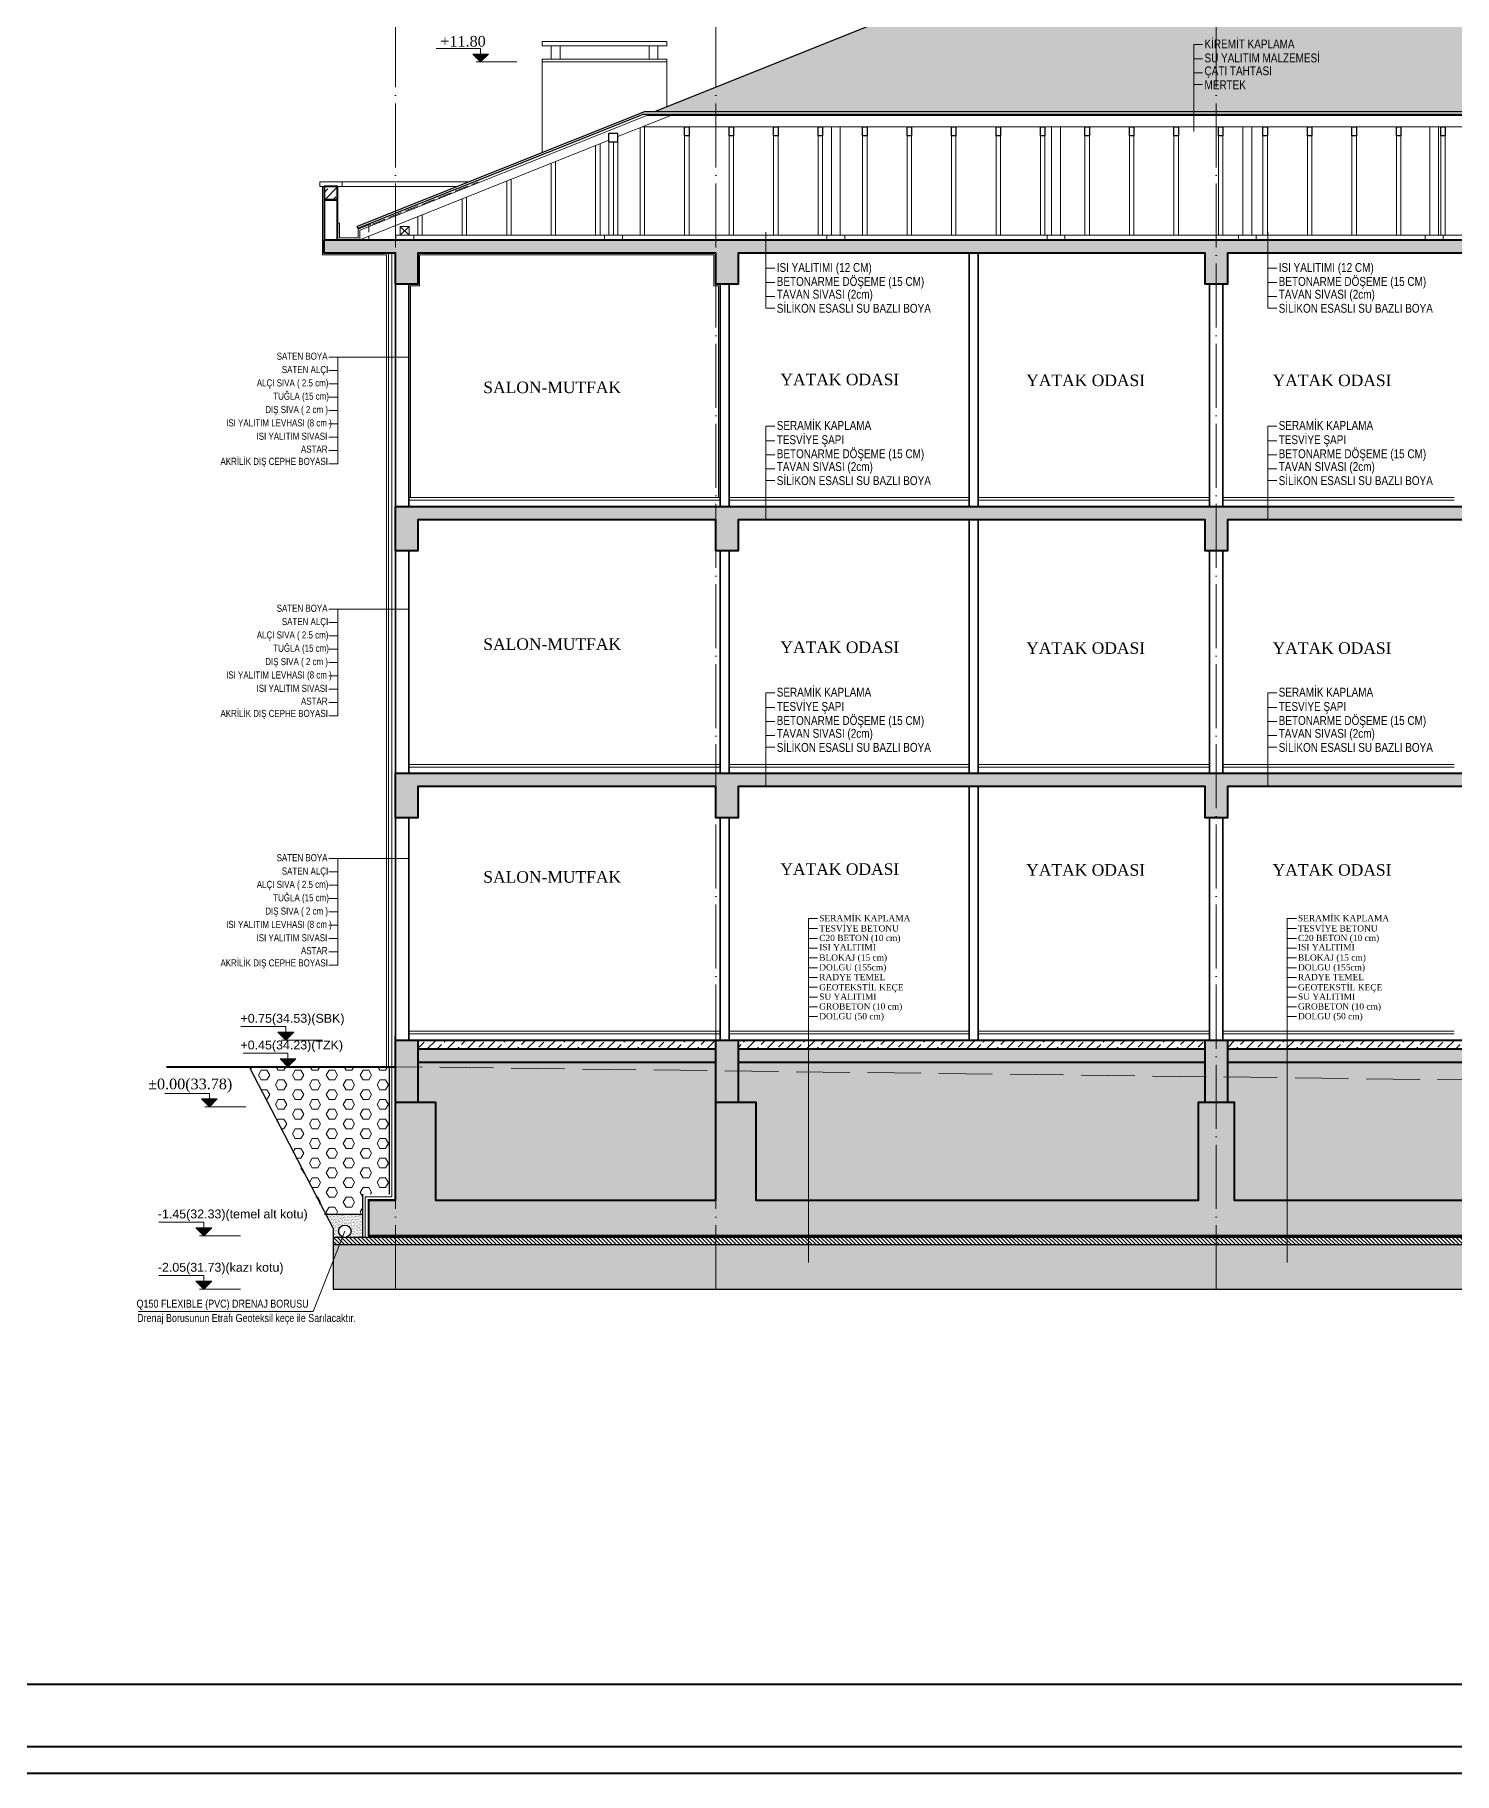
# Model space of a CAD drawing. Header units: millimetres. Extents: x 11587 to 81192, y -36083 to -25300.
# Drawn here: x 48921 to 50517, y -28300 to -26345 of the extents above; entities that cross this region are included whole.
import ezdxf

# ---------------------------------------------------------------- set-up
doc = ezdxf.new("R2010")
doc.units = ezdxf.units.MM
for name, pattern in [('AKS', [30, 24, -3, 0, -3]), ('IZDUSUM1', [20, 7.5, -5, 7.5, 0]), ('STRICHPUNKTX2', [2, 1, -0.5, 0, -0.5])]:
    doc.linetypes.add(name, pattern=pattern)
for name, color, linetype, lineweight in [('A-detay-yalıtım', 193, 'Continuous', 5), ('rtm-aks yeni', 7, 'AKS', 20), ('rtm-antet-02', 140, 'Continuous', 40), ('rtm-beton', 102, 'Continuous', 25), ('rtm-cephe-03', 241, 'Continuous', 30), ('rtm-cephe-04', 33, 'Continuous', 25), ('rtm-duv tugla', 22, 'Continuous', 35), ('rtm-izdusum-üst ince', 8, 'IZDUSUM1', 5), ('rtm-izdusum-üst kalın', 211, 'IZDUSUM1', 15), ('rtm-kesit katmanı-04', 33, 'Continuous', 25), ('rtm-kesit katmanı-05', 153, 'Continuous', 20), ('rtm-kesit katmanı-06', 136, 'Continuous', 15), ('rtm-kesit katmanı-07', 244, 'Continuous', 9), ('rtm-kplm dos-seramik', 13, 'Continuous', 9), ('rtm-mhl-yazı-adı', 150, 'Continuous', 30), ('rtm-mhl-yazı-malzeme', 253, 'Continuous', 13), ('rtm-olcu-iç 01', 7, 'Continuous', 20), ('rtm-sembol kot yazı', 7, 'Continuous', 20), ('rtm-sembol malzeme cizgisi', 242, 'Continuous', 20), ('rtm-symbol lvl', 242, 'Continuous', 20), ('rtm-sıva', 252, 'Continuous', 15), ('rtm-tarama-betonarme', 51, 'Continuous', 15), ('rtm-tarama-cakil', 8, 'Continuous', 5), ('rtm-tas_betonarme', 50, 'Continuous', 40), ('rtm-ylt-sürme', 4, 'Continuous', 5)]:
    doc.layers.add(name, color=color, linetype=linetype, lineweight=lineweight)
doc.layers.add('Tarama', color=7, linetype='Continuous')
doc.styles.add('ARIAL', font='times.ttf')
doc.styles.add('KT-isocpeur', font='arial.ttf', dxfattribs={"height": 10})
doc.styles.get("Standard").update_dxf_attribs({"font": 'arial.ttf'})
doc.styles.add('VAZ-OLCU', font='times.ttf', dxfattribs={"height": 60})
doc.linetypes.add('BATTING', pattern='A,0.00254,-2.54,[134,ltypeshp.shx,S=2.54,R=0,X=-2.54,Y=0],-5.08,[134,ltypeshp.shx,S=2.54,R=180,X=2.54,Y=0],-2.54', length=10.16254)
pattern_1 = [(45, (63294.627, 13305.797), (-11.22532, 11.22532), []), (45, (63305.852, 13305.797), (-11.22532, 11.22532), [7.9375, -3.96875])]
pattern_2 = [(45, (16867.01, -6996.657), (-11.22532, 11.22532), []), (45, (16878.235, -6996.657), (-11.22532, 11.22532), [7.9375, -3.96875])]
pattern_3 = [(0, (16867.01, -6996.657), (0, 10.9985226), [6.35, -12.7]), (120, (16867.01, -6996.657), (-9.525, -5.4992613), [6.35, -12.7]), (60, (16873.36, -6996.657), (-9.525, 5.4992613), [6.35, -12.7])]

msp = doc.modelspace()

# ---------------------------------------------------------------- hatches: boundary and pattern name
at = {"layer": 'rtm-cephe-04'}
h = msp.add_hatch(dxfattribs=at)
h.set_pattern_fill('AR-RSHKE', color=256, scale=0.15, style=0)
h.set_pattern_definition([(0, (6000, -2946.85), (97.155, 45.72), [22.86, -19.05, 26.67, -11.43, 34.29, -15.24]), (0, (6022.86, -2944.947), (97.155, 45.72), [19.05, -72.39, 15.24, -22.86]), (0, (6068.58, -2949.71), (97.155, 45.72), [11.43, -118.11]), (90, (6000, -2946.852), (-32.385, 45.72), [43.815, -139.065]), (90, (6022.86, -2946.852), (-32.385, 45.72), [42.8625, -140.0175]), (90, (6041.91, -2946.852), (-32.385, 45.72), [40.005, -142.875]), (90, (6068.58, -2949.71), (-32.385, 45.72), [43.815, -139.065]), (90, (6080.01, -2949.71), (-32.385, 45.72), [43.815, -139.065]), (90, (6114.3, -2946.852), (-32.385, 45.72), [41.91, -140.97])])
h.paths.add_polyline_path([(50289.09, -26249.14), (50289.09, -26315.03), (50209.09, -26315.03), (50209.09, -26249.14), (50071.59, -26249.14), (49616.97, -26430.99), (53891.22, -26430.99), (53436.59, -26249.14), (53299.09, -26249.14), (53299.09, -26315.03), (53219.09, -26315.03), (53219.09, -26249.14), (52486.59, -26249.14), (52486.59, -26315.03), (52201.59, -26315.03), (52201.59, -26249.14), (51551.59, -26249.14), (51551.59, -26315.03), (51436.59, -26315.03), (51436.59, -26249.14), (51156.59, -26249.14), (51156.59, -26315.03), (51016.59, -26315.03), (51016.59, -26249.14)])
at = {"layer": 'rtm-olcu-iç 01'}
h = msp.add_hatch(dxfattribs=at)
h.set_pattern_fill('AR-CONC', color=256, scale=0.2, style=0)
h.set_pattern_definition([(50, (-427787.035, -4533345.17), (36.4369338, -3.1878171), [3.81, -41.91]), (355, (-427787.035, -4533345.17), (-7.0486843, 38.21136905), [3.048, -33.52811683]), (100.4514447, (-427783.998, -4533345.435), (29.38824942, 35.02355038), [3.23800176, -35.61804892]), (46.1842, (-427787.035, -4533335.01), (54.2158082, -8.4084656), [5.715, -62.865]), (96.6355576, (-427782.517, -4533335.71), (47.4808268, 49.4852249), [4.8570046, -53.4271216]), (351.1841512, (-427787.035, -4533335.01), (47.4808268, 49.4852249), [4.5719934, -50.2919464]), (21, (-427781.955, -4533337.55), (30.32287825, -20.45303964), [3.81, -41.91]), (326, (-427781.955, -4533337.55), (12.36040567, 36.83759322), [3.048, -33.528]), (71.451445, (-427779.428, -4533339.254), (42.68328386, 16.38455378), [3.23800176, -35.61798752]), (37.5, (-427787.035, -4533345.17), (0.61772065, 16.911007775), [0, -33.1216, 0, -34.036, 0, -33.655]), (7.5, (-427787.035, -4533345.17), (13.3639325, 20.036114964), [0, -19.4056, 0, -32.3596, 0, -12.827]), (327.5, (-427798.363, -4533345.17), (27.118119033, -1.1457488), [0, -12.7, 0, -39.624, 0, -52.578]), (317.5, (-427803.443, -4533345.17), (29.62583628, 5.08529821), [0, -16.51, 0, -26.3144, 0, -37.338])])
h.paths.add_polyline_path([(49256.59, -27755.03), (54251.62, -27755.03), (54251.62, -27705.03), (49256.59, -27705.03)])
at = {"layer": 'rtm-symbol lvl'}
for points in [[(49431.18, -26366.19), (49422.34, -26375.03), (49413.5, -26366.19)], [(49431.18, -26366.19), (49422.34, -26375.03), (49413.5, -26366.19)], [(49212.17, -27466.12), (49203.26, -27475.03), (49194.35, -27466.12)], [(49212.17, -27466.12), (49203.26, -27475.03), (49194.35, -27466.12)], [(49214.68, -27496.12), (49205.78, -27505.03), (49196.87, -27496.12)], [(49214.68, -27496.12), (49205.78, -27505.03), (49196.87, -27496.12)], [(49126.29, -27541.19), (49117.45, -27550.03), (49108.61, -27541.19)], [(49126.29, -27541.19), (49117.45, -27550.03), (49108.61, -27541.19)], [(49120.06, -27686.12), (49111.15, -27695.03), (49102.24, -27686.12)], [(49120.06, -27686.12), (49111.15, -27695.03), (49102.24, -27686.12)], [(49120.06, -27746.12), (49111.15, -27755.03), (49102.24, -27746.12)], [(49120.06, -27746.12), (49111.15, -27755.03), (49102.24, -27746.12)]]:
    msp.add_hatch(color=256, dxfattribs=at).paths.add_polyline_path(points)
at = {"layer": 'rtm-tarama-betonarme'}
h = msp.add_hatch(dxfattribs=at)
h.set_pattern_fill('ANSI33', color=256, scale=2)
h.set_pattern_definition([(45, (-634685.608, -4563423.827), (-8.98025612, 8.98025612), []), (45, (-634676.627, -4563423.827), (-8.98025612, 8.98025612), [6.35, -3.175])])
h.paths.add_polyline_path([(49246.59, -26530.03), (49261.59, -26530.03), (49261.59, -26530.69), (49261.59, -26515.03), (49246.59, -26515.03)])
at = {"layer": 'rtm-tarama-betonarme', "ltscale": 1.5}
h = msp.add_hatch(dxfattribs=at)
h.set_pattern_fill('ANSI33', color=256, scale=2.5, style=0)
h.set_pattern_definition(pattern_1)
h.paths.add_polyline_path([(51446.59, -26590.03), (51966.59, -26590.03), (51966.59, -26625.03), (51991.59, -26625.03), (51991.59, -26590.03), (52331.59, -26590.03), (52331.59, -26625.03), (52356.59, -26625.03), (52356.59, -26590.03), (52696.59, -26590.03), (52696.59, -26625.03), (52721.59, -26625.03), (52721.59, -26590.03), (53246.59, -26590.03), (53246.59, -26625.03), (53271.59, -26625.03), (53271.59, -26590.03), (53796.59, -26590.03), (53796.59, -26625.03), (53821.59, -26625.03), (53821.59, -26590.03), (54156.59, -26590.03), (54156.59, -26625.03), (54181.59, -26625.03), (54181.59, -26590.03), (54261.59, -26590.03), (54261.59, -26575.03), (49246.59, -26575.03), (49246.59, -26590.03), (49326.59, -26590.03), (49326.59, -26625.03), (49351.59, -26625.03), (49351.59, -26590.03), (49686.59, -26590.03), (49686.59, -26625.03), (49711.59, -26625.03), (49711.59, -26590.03), (50236.59, -26590.03), (50236.59, -26625.03), (50261.59, -26625.03), (50261.59, -26590.03), (50786.59, -26590.03), (50786.59, -26625.03), (50811.59, -26625.03), (50811.59, -26590.03), (51146.59, -26590.03), (51146.59, -26625.03), (51171.59, -26625.03), (51171.59, -26590.03), (51421.59, -26590.03), (51421.59, -26625.03), (51446.59, -26625.03)])
h = msp.add_hatch(dxfattribs=at)
h.set_pattern_fill('ANSI33', color=256, scale=2.5, style=0)
h.set_pattern_definition(pattern_1)
h.paths.add_polyline_path([(49711.59, -26890.03), (50236.59, -26890.03), (50236.59, -26925.03), (50261.59, -26925.03), (50261.59, -26890.03), (50786.59, -26890.03), (50786.59, -26925.03), (50811.59, -26925.03), (50811.59, -26890.03), (51146.59, -26890.03), (51146.59, -26925.03), (51171.59, -26925.03), (51171.59, -26875.03), (49326.59, -26875.03), (49326.59, -26925.03), (49351.59, -26925.03), (49351.59, -26890.03), (49686.59, -26890.03), (49686.59, -26925.03), (49711.59, -26925.03)])
h = msp.add_hatch(dxfattribs=at)
h.set_pattern_fill('ANSI33', color=256, scale=2.5, style=0)
h.set_pattern_definition(pattern_1)
h.paths.add_polyline_path([(50811.59, -27190.03), (51146.59, -27190.03), (51146.59, -27225.03), (51171.59, -27225.03), (51171.59, -27175.03), (49326.59, -27175.03), (49326.59, -27225.03), (49351.59, -27225.03), (49351.59, -27190.03), (49686.59, -27190.03), (49686.59, -27225.03), (49711.59, -27225.03), (49711.59, -27190.03), (50236.59, -27190.03), (50236.59, -27225.03), (50261.59, -27225.03), (50261.59, -27190.03), (50786.59, -27190.03), (50786.59, -27225.03), (50811.59, -27225.03)])
h = msp.add_hatch(dxfattribs=at)
h.set_pattern_fill('ANSI33', color=256, scale=2.5, style=0)
h.set_pattern_definition([(45, (16867.01, -6966.657), (-11.22532, 11.22532), []), (45, (16878.235, -6966.657), (-11.22532, 11.22532), [7.9375, -3.96875])])
h.paths.add_polyline_path([(49326.59, -27545.03), (49351.59, -27545.03), (49351.59, -27475.03), (49326.59, -27475.03)])
h.paths.add_polyline_path([(49711.59, -27475.03), (49686.59, -27475.03), (49686.59, -27545.03), (49711.59, -27545.03)])
h.paths.add_polyline_path([(50261.59, -27475.03), (50236.59, -27475.03), (50236.59, -27545.03), (50261.59, -27545.03)])
h.paths.add_polyline_path([(50786.59, -27545.03), (50811.59, -27545.03), (50811.59, -27475.03), (50786.59, -27475.03)])
h.paths.add_polyline_path([(51146.59, -27545.03), (51171.59, -27545.03), (51171.59, -27475.03), (51146.59, -27475.03)])
h = msp.add_hatch(dxfattribs=at)
h.set_pattern_fill('ANSI33', color=256, scale=2.5, style=0)
h.set_pattern_definition(pattern_2)
h.paths.add_polyline_path([(49711.59, -27475.03), (49711.59, -27485.03), (50236.59, -27485.03), (50236.59, -27475.03)])
h.paths.add_polyline_path([(49351.59, -27475.03), (49351.59, -27485.03), (49686.59, -27485.03), (49686.59, -27475.03)])
h = msp.add_hatch(dxfattribs=at)
h.set_pattern_fill('ANSI33', color=256, scale=2.5, style=0)
h.set_pattern_definition(pattern_2)
h.paths.add_polyline_path([(51146.59, -27485.03), (51146.59, -27475.03), (50811.59, -27475.03), (50811.59, -27485.03)])
h.paths.add_polyline_path([(50786.59, -27485.03), (50786.59, -27475.03), (50261.59, -27475.03), (50261.59, -27485.03)])
h = msp.add_hatch(dxfattribs=at)
h.set_pattern_fill('ANSI33', color=256, scale=2.5, style=0)
h.set_pattern_definition(pattern_1)
h.paths.add_polyline_path([(51421.59, -27655.03), (51171.59, -27655.03), (51171.59, -27545.03), (51126.59, -27545.03), (51126.59, -27655.03), (50816.59, -27655.03), (50816.59, -27545.03), (50776.59, -27545.03), (50776.59, -27655.03), (50269.09, -27655.03), (50269.09, -27545.03), (50229.09, -27545.03), (50229.09, -27655.03), (49731.59, -27655.03), (49731.59, -27545.03), (49686.59, -27545.03), (49686.59, -27655.03), (49371.59, -27655.03), (49371.59, -27545.03), (49326.59, -27545.03), (49326.59, -27655.03), (49296.59, -27655.03), (49296.59, -27695.03), (54211.59, -27695.03), (54211.59, -27655.03), (54181.59, -27655.03), (54181.59, -27545.03), (54136.59, -27545.03), (54136.59, -27655.03), (53821.59, -27655.03), (53821.59, -27545.03), (53776.59, -27545.03), (53776.59, -27655.03), (53279.09, -27655.03), (53279.09, -27545.03), (53239.09, -27545.03), (53239.09, -27655.03), (52731.59, -27655.03), (52731.59, -27545.03), (52691.59, -27545.03), (52691.59, -27655.03), (52366.59, -27655.03), (52366.59, -27545.03), (52321.59, -27545.03), (52321.59, -27655.03), (51996.59, -27655.03), (51996.59, -27545.03), (51956.59, -27545.03), (51956.59, -27655.03), (51466.59, -27655.03), (51466.59, -27545.03), (51421.59, -27545.03)])
at = {"layer": 'rtm-tarama-cakil'}
h = msp.add_hatch(dxfattribs=at)
h.set_pattern_fill('AR-CONC', color=256, scale=0.1, style=0)
h.set_pattern_definition([(50, (16867.01, -6996.657), (18.218467, -1.5939086), [1.905, -20.955]), (355, (16867.01, -6996.657), (-3.524342, 19.1056845), [1.524, -16.764058]), (100.451445, (16868.528, -6996.79), (14.694125, 17.511775), [1.619001, -17.8090245]), (46.1842, (16867.01, -6991.577), (27.107904, -4.204233), [2.8575, -31.4325]), (96.63556, (16869.27, -6991.927), (23.740413, 24.742612), [2.428502, -26.71356]), (351.18415, (16867.01, -6991.577), (23.740413, 24.742612), [2.285997, -25.145973]), (21, (16869.55, -6992.847), (15.161439, -10.22652), [1.905, -20.955]), (326, (16869.55, -6992.847), (6.180203, 18.418797), [1.524, -16.764]), (71.451445, (16870.814, -6993.699), (21.341642, 8.192277), [1.619001, -17.808994]), (37.5, (16867.01, -6996.6566), (0.3088603, 8.4555039), [0, -16.5608, 0, -17.018, 0, -16.8275]), (7.5, (16867.01, -6996.657), (6.6819663, 10.0180575), [0, -9.7028, 0, -16.1798, 0, -6.4135]), (327.5, (16861.346, -6996.6566), (13.5590595, -0.5728744), [0, -6.35, 0, -19.812, 0, -26.289]), (317.5, (16858.806, -6996.657), (14.812918, 2.542649), [0, -8.255, 0, -13.1572, 0, -18.669])])
h.paths.add_polyline_path([(49351.59, -27485.03), (49351.59, -27500.03), (49686.59, -27500.03), (49686.59, -27485.03)])
h.paths.add_polyline_path([(50236.59, -27500.03), (50236.59, -27485.03), (49711.59, -27485.03), (49711.59, -27500.03)])
h.paths.add_polyline_path([(50786.59, -27500.03), (50786.59, -27485.03), (50261.59, -27485.03), (50261.59, -27500.03)])
h.paths.add_polyline_path([(50811.59, -27500.03), (51146.59, -27500.03), (51146.59, -27485.03), (50811.59, -27485.03)])
h = msp.add_hatch(dxfattribs=at)
h.set_pattern_fill('HEX', color=256, scale=2, style=0)
h.set_pattern_definition(pattern_3)
h.paths.add_polyline_path([(49319.89, -27505.03), (49161.9, -27505.03), (49246.99, -27671.03), (49289.89, -27671.03), (49289.89, -27648.33), (49319.89, -27648.33)])
h = msp.add_hatch(dxfattribs=at)
h.set_pattern_fill('HEX', color=256, scale=2, style=0)
h.set_pattern_definition(pattern_3)
h.paths.add_polyline_path([(49686.59, -27655.03), (49686.59, -27545.03), (49686.59, -27500.03), (49351.59, -27500.03), (49351.59, -27545.03), (49371.59, -27545.03), (49371.59, -27655.03)])
h.paths.add_polyline_path([(50229.09, -27655.03), (50229.09, -27545.03), (50236.59, -27545.03), (50236.59, -27500.03), (49711.59, -27500.03), (49711.59, -27545.03), (49731.59, -27545.03), (49731.59, -27655.03)])
h.paths.add_polyline_path([(50776.59, -27655.03), (50776.59, -27545.03), (50786.59, -27545.03), (50786.59, -27500.03), (50261.59, -27500.03), (50261.59, -27545.03), (50269.09, -27545.03), (50269.09, -27655.03)])
h.paths.add_polyline_path([(51126.59, -27655.03), (51126.59, -27545.03), (51146.59, -27545.03), (51146.59, -27500.03), (50811.59, -27500.03), (50811.59, -27545.03), (50816.59, -27545.03), (50816.59, -27655.03)])
h = msp.add_hatch(dxfattribs=at)
h.set_pattern_fill('AR-SAND', color=256, scale=0.05, style=0)
h.set_pattern_definition([(37.5, (-2490.4775, -9906.6142), (-0.080001565, 2.44706619), [0, -1.9304, 0, -2.159, 0, -2.06375]), (7.5, (-2490.4775, -9906.6142), (2.24761642, 3.5841255), [0, -1.0414, 0, -1.7399, 0, -0.66675]), (327.5, (-2492.0396, -9906.6142), (3.95496185, 0.00718592), [0, -0.635, 0, -2.286, 0, -2.9845]), (317.5, (-2492.0396, -9906.6142), (3.81778226, 1.11464662), [0, -0.3175, 0, -1.4986, 0, -1.7145])])
edge = h.paths.add_edge_path()
edge.add_line((49289.89, -27671.03), (49246.99, -27671.03))
edge.add_line((49246.99, -27671.03), (49256.59, -27687.03))
edge.add_line((49256.59, -27687.03), (49256.59, -27697.04))
edge.add_line((49256.59, -27697.04), (49269.69, -27697.03))
edge.add_arc((49269.69, -27690.03), 7, 180, 270, ccw=False)
edge.add_arc((49269.69, -27690.03), 7, 0, 180, ccw=False)
edge.add_arc((49269.69, -27690.03), 7, -90, 0, ccw=False)
edge.add_line((49269.69, -27697.03), (49289.89, -27697.03))
edge.add_line((49289.89, -27697.03), (49289.89, -27671.03))
at = {"layer": 'Tarama'}
h = msp.add_hatch(dxfattribs=at)
h.set_pattern_fill('ANSI31', color=256, angle=90, style=0)
h.set_pattern_definition([(135, (-503844.1515, -4541602.1407), (-2.2450640303, -2.2450640303), [])])
h.paths.add_polyline_path([(49256.59, -27697.03), (49256.59, -27705.03), (54251.6, -27705.03), (54251.6, -27697.03)])

# ---------------------------------------------------------------- linework, layer by layer
at = {"layer": 'A-detay-yalıtım', "linetype": 'BATTING', "ltscale": 0.35}
msp.add_lwpolyline([(49322.59, -27505.03), (49322.59, -26590.03)], dxfattribs=at)
at = {"layer": 'A-detay-yalıtım', "linetype": 'BATTING', "ltscale": 0.2}
for points in [[(49322.39, -27651.33), (49322.39, -27505.03)], [(49292.39, -27697.03), (49292.39, -27651.33)], [(49322.39, -27651.33), (49292.39, -27651.33)]]:
    msp.add_lwpolyline(points, dxfattribs=at)
at = {"layer": 'rtm-aks yeni', "ltscale": 3}
for p, q in [((49326.59, -27755.03), (49326.59, -25974.16)), ((49686.59, -27755.03), (49686.59, -25974.16)), ((50249.09, -27755.03), (50249.09, -25974.16))]:
    msp.add_line(p, q, dxfattribs=at)
at = {"layer": 'rtm-antet-02'}
for points in [[(48726.59, -25299.55), (48726.59, -28299.55), (57226.59, -28299.55), (57226.59, -25299.55), (48726.59, -25299.55)], [(48756.59, -28199.55), (57196.59, -28199.55)]]:
    msp.add_lwpolyline(points, dxfattribs=at)
msp.add_lwpolyline([(48756.59, -25329.55), (48756.59, -28269.55), (57196.59, -28269.55), (57196.59, -25329.55)], close=True, dxfattribs=at)
at = {"layer": 'rtm-beton'}
msp.add_line((54251.6, -27697.03), (49256.59, -27697.03), dxfattribs=at)
for points in [[(49256.59, -27697.03), (49256.59, -27755.03), (54251.62, -27755.03), (54251.6, -27705.03)], [(49256.59, -27705.03), (54251.6, -27705.03)]]:
    msp.add_lwpolyline(points, dxfattribs=at)
at = {"layer": 'rtm-cephe-03'}
for points in [[(49616.97, -26430.99), (50071.59, -26249.14), (50209.09, -26249.14)], [(49284.17, -26562), (49283.43, -26560.14)]]:
    msp.add_lwpolyline(points, dxfattribs=at)
at = {"layer": 'rtm-duv tugla'}
for points in [[(49971.59, -26590.03), (49971.59, -26875.03)], [(49981.59, -26590.03), (49981.59, -26875.03)], [(49326.59, -26625.03), (49326.59, -26875.03)], [(49341.59, -26625.03), (49341.59, -26875.03)], [(49691.59, -26625.03), (49691.59, -26875.03)], [(49701.59, -26625.03), (49701.59, -26875.03)], [(50241.59, -26625.03), (50241.59, -26875.03)], [(50256.59, -26625.03), (50256.59, -26875.03)], [(49971.59, -26890.03), (49971.59, -27175.03)], [(49981.59, -26890.03), (49981.59, -27175.03)], [(49326.59, -26925.03), (49326.59, -27175.03)], [(49341.59, -26925.03), (49341.59, -27175.03)], [(49691.59, -26925.03), (49691.59, -27175.03)], [(49701.59, -26925.03), (49701.59, -27175.03)], [(50241.59, -26925.03), (50241.59, -27175.03)], [(50256.59, -26925.03), (50256.59, -27175.03)], [(49971.59, -27190.03), (49971.59, -27475.03)], [(49981.59, -27190.03), (49981.59, -27475.03)], [(49326.59, -27225.03), (49326.59, -27475.03)], [(49341.59, -27225.03), (49341.59, -27475.03)], [(49691.59, -27225.03), (49691.59, -27475.03)], [(49701.59, -27225.03), (49701.59, -27475.03)], [(50241.59, -27225.03), (50241.59, -27475.03)], [(50256.59, -27225.03), (50256.59, -27475.03)]]:
    msp.add_lwpolyline(points, dxfattribs=at)
at = {"layer": 'rtm-izdusum-üst ince'}
msp.add_lwpolyline([(49419.37, -26510.03), (49296.59, -26559.14), (49296.59, -26575.03)], dxfattribs=at)
at = {"layer": 'rtm-izdusum-üst kalın', "ltscale": 4}
msp.add_lwpolyline([(49326.59, -27505.03), (54181.59, -27565.03)], dxfattribs=at)
at = {"layer": 'rtm-kesit katmanı-04'}
for p, q in [((49566.59, -26455.03), (49576.59, -26455.03)), ((49566.59, -26465.03), (49576.59, -26465.03))]:
    msp.add_line(p, q, dxfattribs=at)
for points in [[(49606.31, -26430.99), (49283.43, -26560.14)], [(53901.88, -26430.99), (49606.31, -26430.99)], [(49284.17, -26562), (49604.19, -26433.99)], [(53904, -26433.99), (49604.19, -26433.99)], [(49651.59, -26448.03), (49656.59, -26448.03), (49656.59, -26458.03), (49651.59, -26458.03), (49651.59, -26448.03)], [(49701.59, -26448.03), (49706.59, -26448.03), (49706.59, -26458.03), (49701.59, -26458.03), (49701.59, -26448.03)], [(49751.59, -26448.03), (49756.59, -26448.03), (49756.59, -26458.03), (49751.59, -26458.03), (49751.59, -26448.03)], [(49801.59, -26448.03), (49806.59, -26448.03), (49806.59, -26458.03), (49801.59, -26458.03), (49801.59, -26448.03)], [(49851.59, -26448.03), (49856.59, -26448.03), (49856.59, -26458.03), (49851.59, -26458.03), (49851.59, -26448.03)], [(49901.59, -26448.03), (49906.59, -26448.03), (49906.59, -26458.03), (49901.59, -26458.03), (49901.59, -26448.03)], [(49951.59, -26448.03), (49956.59, -26448.03), (49956.59, -26458.03), (49951.59, -26458.03), (49951.59, -26448.03)], [(50001.59, -26448.03), (50006.59, -26448.03), (50006.59, -26458.03), (50001.59, -26458.03), (50001.59, -26448.03)], [(50051.59, -26448.03), (50056.59, -26448.03), (50056.59, -26458.03), (50051.59, -26458.03), (50051.59, -26448.03)], [(50101.59, -26448.03), (50106.59, -26448.03), (50106.59, -26458.03), (50101.59, -26458.03), (50101.59, -26448.03)], [(50151.59, -26448.03), (50156.59, -26448.03), (50156.59, -26458.03), (50151.59, -26458.03), (50151.59, -26448.03)], [(50201.59, -26448.03), (50206.59, -26448.03), (50206.59, -26458.03), (50201.59, -26458.03), (50201.59, -26448.03)], [(50251.59, -26448.03), (50256.59, -26448.03), (50256.59, -26458.03), (50251.59, -26458.03), (50251.59, -26448.03)], [(50301.59, -26448.03), (50306.59, -26448.03), (50306.59, -26458.03), (50301.59, -26458.03), (50301.59, -26448.03)], [(50351.59, -26448.03), (50356.59, -26448.03), (50356.59, -26458.03), (50351.59, -26458.03), (50351.59, -26448.03)], [(50401.59, -26448.03), (50406.59, -26448.03), (50406.59, -26458.03), (50401.59, -26458.03), (50401.59, -26448.03)], [(50451.59, -26448.03), (50456.59, -26448.03), (50456.59, -26458.03), (50451.59, -26458.03), (50451.59, -26448.03)], [(50501.59, -26448.03), (50506.59, -26448.03), (50506.59, -26458.03), (50501.59, -26458.03), (50501.59, -26448.03)], [(49566.59, -26465.03), (49566.59, -26455.03)], [(49576.59, -26465.03), (49576.59, -26455.03)], [(49162.15, -27505.03), (49256.59, -27687.03), (49256.59, -27697.03)], [(49319.89, -27648.33), (49319.89, -27505.03)], [(49289.89, -27697.03), (49289.89, -27648.33)], [(49289.89, -27671.03), (49246.99, -27671.03)]]:
    msp.add_lwpolyline(points, dxfattribs=at)
msp.add_circle((49269.69, -27690.03), 7, dxfattribs=at)
at = {"layer": 'rtm-kesit katmanı-05'}
for p, q in [((49816.59, -26570.03), (49816.59, -26448.03)), ((49826.59, -26570.03), (49826.59, -26448.03)), ((50064.09, -26570.03), (50064.09, -26448.03)), ((50074.09, -26570.03), (50074.09, -26448.03)), ((50279.09, -26570.03), (50279.09, -26448.03)), ((50289.09, -26570.03), (50289.09, -26448.03)), ((50489.09, -26570.03), (50489.09, -26448.03)), ((50499.09, -26570.03), (50499.09, -26448.03)), ((49566.59, -26570.03), (49566.59, -26465.03)), ((49571.59, -26465.03), (49571.59, -26570.03)), ((49576.59, -26570.03), (49576.59, -26465.03))]:
    msp.add_line(p, q, dxfattribs=at)
for points in [[(49631.59, -26352.03), (49491.59, -26352.03)], [(49491.59, -26357.03), (49491.59, -26352.03)], [(49631.59, -26357.03), (49631.59, -26352.03)], [(49631.59, -26357.03), (49491.59, -26357.03)], [(49491.59, -26372.03), (49491.59, -26476.88)], [(49491.59, -26372.03), (49631.59, -26372.03)], [(49501.59, -26372.03), (49501.59, -26357.03)], [(49511.59, -26372.03), (49511.59, -26357.03)], [(49611.59, -26372.03), (49611.59, -26357.03)], [(49621.59, -26372.03), (49621.59, -26357.03)], [(49631.59, -26372.03), (49631.59, -26425.14)], [(49491.59, -26375.03), (49631.59, -26375.03)], [(49609.25, -26435.2), (49286.59, -26564.26)], [(49576.59, -26459.03), (49636.18, -26435.2)], [(53904.09, -26448.03), (49604.09, -26448.03)], [(53898.94, -26435.2), (49609.25, -26435.2)], [(49286.59, -26575.03), (49566.59, -26463.03)], [(49286.59, -26575.03), (49286.59, -26564.26)], [(49332.05, -26570.03), (49332.05, -26560.03), (49342.05, -26560.03), (49342.05, -26570.03), (49327.05, -26570.03), (49327.05, -26575.03), (49347.05, -26575.03), (49347.05, -26570.03), (49332.05, -26570.03)], [(49561.59, -26575.03), (49561.59, -26570.03), (49581.59, -26570.03), (49581.59, -26575.03)], [(49561.59, -26575.03), (49561.59, -26570.03), (49581.59, -26570.03), (49581.59, -26575.03)], [(49811.59, -26575.03), (49811.59, -26570.03), (49831.59, -26570.03), (49831.59, -26575.03)], [(49811.59, -26575.03), (49811.59, -26570.03), (49831.59, -26570.03), (49831.59, -26575.03)], [(50059.09, -26575.03), (50059.09, -26570.03), (50079.09, -26570.03), (50079.09, -26575.03)], [(50059.09, -26575.03), (50059.09, -26570.03), (50079.09, -26570.03), (50079.09, -26575.03)], [(50274.09, -26575.03), (50274.09, -26570.03), (50294.09, -26570.03), (50294.09, -26575.03)], [(50274.09, -26575.03), (50274.09, -26570.03), (50294.09, -26570.03), (50294.09, -26575.03)], [(50484.09, -26575.03), (50484.09, -26570.03), (50504.09, -26570.03), (50504.09, -26575.03)], [(50484.09, -26575.03), (50484.09, -26570.03), (50504.09, -26570.03), (50504.09, -26575.03)]]:
    msp.add_lwpolyline(points, dxfattribs=at)
at = {"layer": 'rtm-kesit katmanı-06'}
msp.add_lwpolyline([(49347.05, -26570.03), (54161.14, -26570.03)], dxfattribs=at)
at = {"layer": 'rtm-kesit katmanı-07', "ltscale": 2}
for points in [[(49601.59, -26570.03), (49601.59, -26449.03)], [(49606.59, -26570.03), (49606.59, -26448.03)], [(49551.59, -26469.03), (49551.59, -26570.03)], [(49556.59, -26467.03), (49556.59, -26570.03)], [(49651.59, -26570.03), (49651.59, -26458.03)], [(49656.59, -26570.03), (49656.59, -26458.03)], [(49701.59, -26570.03), (49701.59, -26458.03)], [(49706.59, -26570.03), (49706.59, -26458.03)], [(49751.59, -26570.03), (49751.59, -26458.03)], [(49756.59, -26570.03), (49756.59, -26458.03)], [(49801.59, -26570.03), (49801.59, -26458.03)], [(49806.59, -26570.03), (49806.59, -26458.03)], [(49851.59, -26570.03), (49851.59, -26458.03)], [(49856.59, -26570.03), (49856.59, -26458.03)], [(49901.59, -26458.03), (49901.59, -26570.03)], [(49906.59, -26458.03), (49906.59, -26570.03)], [(49951.59, -26458.03), (49951.59, -26570.03)], [(49956.59, -26458.03), (49956.59, -26570.03)], [(50001.59, -26458.03), (50001.59, -26570.03)], [(50006.59, -26458.03), (50006.59, -26570.03)], [(50051.59, -26458.03), (50051.59, -26570.03)], [(50056.59, -26458.03), (50056.59, -26570.03)], [(50101.59, -26458.03), (50101.59, -26570.03)], [(50106.59, -26458.03), (50106.59, -26570.03)], [(50151.59, -26458.03), (50151.59, -26570.03)], [(50156.59, -26458.03), (50156.59, -26570.03)], [(50201.59, -26458.03), (50201.59, -26570.03)], [(50206.59, -26458.03), (50206.59, -26570.03)], [(50251.59, -26458.03), (50251.59, -26570.03)], [(50256.59, -26458.03), (50256.59, -26570.03)], [(50301.59, -26458.03), (50301.59, -26570.03)], [(50306.59, -26458.03), (50306.59, -26570.03)], [(50351.59, -26458.03), (50351.59, -26570.03)], [(50356.59, -26458.03), (50356.59, -26570.03)], [(50401.59, -26458.03), (50401.59, -26570.03)], [(50406.59, -26458.03), (50406.59, -26570.03)], [(50451.59, -26458.03), (50451.59, -26570.03)], [(50456.59, -26458.03), (50456.59, -26570.03)], [(50501.59, -26458.03), (50501.59, -26570.03)], [(50506.59, -26458.03), (50506.59, -26570.03)], [(49501.59, -26570.03), (49501.59, -26489.03)], [(49506.59, -26570.03), (49506.59, -26487.03)], [(49451.59, -26509.03), (49451.59, -26570.03)], [(49456.59, -26507.03), (49456.59, -26570.03)], [(49401.59, -26529.03), (49401.59, -26570.03)], [(49406.59, -26527.03), (49406.59, -26570.03)], [(49351.59, -26549.03), (49351.59, -26570.03)], [(49356.59, -26547.03), (49356.59, -26570.03)], [(49342.05, -26560.03), (49332.05, -26570.03)], [(49342.05, -26570.03), (49332.05, -26560.03)]]:
    msp.add_lwpolyline(points, dxfattribs=at)
at = {"layer": 'rtm-kplm dos-seramik'}
for points in [[(49691.59, -26865.03), (49341.59, -26865.03)], [(49691.59, -26868.03), (49341.59, -26868.03)], [(49971.59, -26865.03), (49701.59, -26865.03)], [(49971.59, -26868.03), (49701.59, -26868.03)], [(50241.59, -26865.03), (49981.59, -26865.03)], [(50241.59, -26868.03), (49981.59, -26868.03)], [(50516.59, -26865.03), (50256.59, -26865.03)], [(50516.59, -26868.03), (50256.59, -26868.03)], [(49691.59, -27165.03), (49341.59, -27165.03)], [(49691.59, -27168.03), (49341.59, -27168.03)], [(49971.59, -27165.03), (49701.59, -27165.03)], [(49971.59, -27168.03), (49701.59, -27168.03)], [(50241.59, -27165.03), (49981.59, -27165.03)], [(50241.59, -27168.03), (49981.59, -27168.03)], [(50516.59, -27165.03), (50256.59, -27165.03)], [(50516.59, -27168.03), (50256.59, -27168.03)], [(49691.59, -27465.03), (49341.59, -27465.03)], [(49691.59, -27468.03), (49341.59, -27468.03)], [(49971.59, -27465.03), (49701.59, -27465.03)], [(49971.59, -27468.03), (49701.59, -27468.03)], [(50241.59, -27465.03), (49981.59, -27465.03)], [(50241.59, -27468.03), (49981.59, -27468.03)], [(50516.59, -27465.03), (50256.59, -27465.03)], [(50516.59, -27468.03), (50256.59, -27468.03)]]:
    msp.add_lwpolyline(points, dxfattribs=at)
at = {"layer": 'rtm-sembol malzeme cizgisi'}
for p, q in [((50233.84, -26355.54), (50223.78, -26355.54)), ((50233.84, -26371.67), (50223.78, -26371.67)), ((50233.84, -26387.47), (50223.78, -26387.47)), ((50233.84, -26400.55), (50223.78, -26400.55)), ((49753.01, -26606.86), (49742.95, -26606.86)), ((50317.22, -26606.86), (50307.15, -26606.86)), ((49753.01, -26623), (49742.95, -26623)), ((50317.22, -26623), (50307.15, -26623)), ((49753.01, -26638.79), (49742.95, -26638.79)), ((50317.22, -26638.79), (50307.15, -26638.79)), ((49753.01, -26651.87), (49742.95, -26651.87)), ((50317.22, -26651.87), (50307.15, -26651.87)), ((49341.59, -26706.97), (49251.6, -26706.97)), ((49261.78, -26721.97), (49251.6, -26721.97)), ((49261.78, -26736.97), (49251.6, -26736.97)), ((49261.78, -26751.97), (49251.6, -26751.97)), ((49261.78, -26766.97), (49251.6, -26766.97)), ((49261.78, -26781.97), (49251.6, -26781.97)), ((49261.78, -26796.97), (49251.6, -26796.97)), ((49753.01, -26784.5), (49742.95, -26784.5)), ((49753.01, -26800.98), (49742.95, -26800.98)), ((50317.22, -26784.5), (50307.15, -26784.5)), ((50317.22, -26800.98), (50307.15, -26800.98)), ((49261.78, -26811.97), (49251.6, -26811.97)), ((49753.01, -26816.77), (49742.95, -26816.77)), ((50317.22, -26816.77), (50307.15, -26816.77)), ((49261.78, -26826.97), (49251.6, -26826.97)), ((49753.01, -26832.57), (49742.95, -26832.57)), ((50317.22, -26832.57), (50307.15, -26832.57)), ((49753.01, -26845.65), (49742.95, -26845.65)), ((50317.22, -26845.65), (50307.15, -26845.65)), ((49341.59, -26990.42), (49251.6, -26990.42)), ((49261.78, -27005.42), (49251.6, -27005.42)), ((49261.78, -27020.42), (49251.6, -27020.42)), ((49261.78, -27035.42), (49251.6, -27035.42)), ((49261.78, -27050.42), (49251.6, -27050.42)), ((49261.78, -27065.42), (49251.6, -27065.42)), ((49261.78, -27080.42), (49251.6, -27080.42)), ((49261.78, -27095.42), (49251.6, -27095.42)), ((49753.01, -27084.5), (49742.95, -27084.5)), ((50317.22, -27084.5), (50307.15, -27084.5)), ((49261.78, -27110.42), (49251.6, -27110.42)), ((49753.01, -27100.98), (49742.95, -27100.98)), ((50317.22, -27100.98), (50307.15, -27100.98)), ((49753.01, -27116.77), (49742.95, -27116.77)), ((49753.01, -27132.57), (49742.95, -27132.57)), ((50317.22, -27116.77), (50307.15, -27116.77)), ((50317.22, -27132.57), (50307.15, -27132.57)), ((49753.01, -27145.65), (49742.95, -27145.65)), ((50317.22, -27145.65), (50307.15, -27145.65)), ((49341.59, -27270.96), (49251.6, -27270.96)), ((49261.78, -27285.96), (49251.6, -27285.96)), ((49261.78, -27300.96), (49251.6, -27300.96)), ((49261.78, -27315.96), (49251.6, -27315.96)), ((49261.78, -27330.96), (49251.6, -27330.96)), ((49261.78, -27345.96), (49251.6, -27345.96)), ((49790.89, -27725.06), (49790.89, -27338.43)), ((49790.89, -27338.43), (49801.07, -27338.43)), ((49790.89, -27349.43), (49801.07, -27349.43)), ((50328.99, -27725.06), (50328.99, -27338.43)), ((50328.99, -27338.43), (50339.18, -27338.43)), ((50328.99, -27349.43), (50339.18, -27349.43)), ((49261.78, -27360.96), (49251.6, -27360.96)), ((49790.89, -27360.68), (49801.07, -27360.68)), ((50328.99, -27360.68), (50339.18, -27360.68)), ((49261.78, -27375.96), (49251.6, -27375.96)), ((49790.89, -27371.68), (49801.07, -27371.68)), ((49790.89, -27382.68), (49801.07, -27382.68)), ((50328.99, -27371.68), (50339.18, -27371.68)), ((50328.99, -27382.68), (50339.18, -27382.68)), ((49261.78, -27390.96), (49251.6, -27390.96)), ((49790.89, -27393.68), (49801.07, -27393.68)), ((49790.89, -27404.68), (49801.07, -27404.68)), ((50328.99, -27393.68), (50339.18, -27393.68)), ((50328.99, -27404.68), (50339.18, -27404.68)), ((49790.89, -27415.68), (49801.07, -27415.68)), ((49790.89, -27426.68), (49801.07, -27426.68)), ((50328.99, -27415.68), (50339.18, -27415.68)), ((50328.99, -27426.68), (50339.18, -27426.68)), ((49790.89, -27437.68), (49801.07, -27437.68)), ((49790.89, -27448.68), (49801.07, -27448.68)), ((50328.99, -27437.68), (50339.18, -27437.68)), ((50328.99, -27448.68), (50339.18, -27448.68))]:
    msp.add_line(p, q, dxfattribs=at)
for points in [[(50223.78, -26453.32), (50223.78, -26355.54)], [(49742.95, -26651.87), (49742.95, -26566.34)], [(50307.15, -26651.87), (50307.15, -26566.34)], [(49261.78, -26706.97), (49261.78, -26826.97)], [(49742.95, -26890.03), (49742.95, -26784.5)], [(50307.15, -26890.03), (50307.15, -26784.5)], [(49261.78, -26990.42), (49261.78, -27110.42)], [(49742.95, -27190.03), (49742.95, -27084.5)], [(50307.15, -27190.03), (50307.15, -27084.5)], [(49261.78, -27270.96), (49261.78, -27390.96)], [(49269.69, -27690.03), (49233.93, -27780.36), (49037.68, -27780.36)]]:
    msp.add_lwpolyline(points, dxfattribs=at)
at = {"layer": 'rtm-symbol lvl'}
for p, q in [((49463.18, -26375.03), (49417.38, -26375.03)), ((49244.43, -27475.03), (49198.27, -27475.03)), ((49246.94, -27505.03), (49200.78, -27505.03)), ((49158.29, -27550.03), (49112.5, -27550.03)), ((49152.31, -27695.03), (49106.15, -27695.03)), ((49152.31, -27755.03), (49106.15, -27755.03))]:
    msp.add_line(p, q, dxfattribs=at)
for points in [[(49372.34, -26360.03), (49422.34, -26360.03), (49422.34, -26375.03)], [(49152.86, -27459.91), (49203.26, -27459.91), (49203.26, -27475.03)], [(49155.38, -27489.91), (49205.78, -27489.91), (49205.78, -27505.03)], [(49067.45, -27535.03), (49117.45, -27535.03), (49117.45, -27550.03)], [(49060.75, -27679.91), (49111.15, -27679.91), (49111.15, -27695.03)], [(49060.75, -27739.91), (49111.15, -27739.91), (49111.15, -27755.03)]]:
    msp.add_lwpolyline(points, dxfattribs=at)
for points in [[(49431.18, -26366.19), (49422.34, -26375.03), (49413.5, -26366.19)], [(49431.18, -26366.19), (49422.34, -26375.03), (49413.5, -26366.19)], [(49212.17, -27466.12), (49203.26, -27475.03), (49194.35, -27466.12)], [(49212.17, -27466.12), (49203.26, -27475.03), (49194.35, -27466.12)], [(49214.68, -27496.12), (49205.78, -27505.03), (49196.87, -27496.12)], [(49214.68, -27496.12), (49205.78, -27505.03), (49196.87, -27496.12)], [(49126.29, -27541.19), (49117.45, -27550.03), (49108.61, -27541.19)], [(49126.29, -27541.19), (49117.45, -27550.03), (49108.61, -27541.19)], [(49120.06, -27686.12), (49111.15, -27695.03), (49102.24, -27686.12)], [(49120.06, -27686.12), (49111.15, -27695.03), (49102.24, -27686.12)], [(49120.06, -27746.12), (49111.15, -27755.03), (49102.24, -27746.12)], [(49120.06, -27746.12), (49111.15, -27755.03), (49102.24, -27746.12)]]:
    msp.add_lwpolyline(points, close=True, dxfattribs=at)
at = {"layer": 'rtm-sıva'}
for p, q in [((49266.59, -26510.03), (49408.71, -26510.03)), ((49266.59, -26515.03), (49396.21, -26515.03))]:
    msp.add_line(p, q, dxfattribs=at)
for points in [[(49261.59, -26515.03), (49266.59, -26515.03), (49266.59, -26510.03), (49241.59, -26510.03), (49241.59, -26515.03), (49261.59, -26515.03)], [(49316.59, -26592.03), (49244.59, -26592.03), (49244.59, -26515.03)], [(49261.59, -26556.34), (49263.59, -26556.34), (49263.59, -26573.03), (49284.59, -26573.03), (49284.59, -26563.06), (49298.2, -26557.57), (49298.95, -26559.32), (49286.59, -26564.26), (49286.59, -26575.03), (49286.59, -26575.03)], [(49316.59, -27505.03), (49316.59, -26592.03)], [(49318.59, -27505.03), (49318.59, -26590.03)], [(49343.59, -26865.03), (49343.59, -26627.03), (49353.59, -26627.03), (49353.59, -26592.03), (49684.59, -26592.03), (49684.59, -26627.03), (49689.59, -26627.03), (49689.59, -26865.03)]]:
    msp.add_lwpolyline(points, dxfattribs=at)
at = {"layer": 'rtm-tas_betonarme'}
for points in [[(49246.59, -26515.03), (49246.59, -26530.03), (49261.59, -26530.03), (49261.59, -26515.03), (49246.59, -26515.03)], [(49261.59, -26575.03), (49261.59, -26530.03), (49246.59, -26530.03), (49246.59, -26575.03)], [(49246.59, -26575.03), (54261.59, -26575.03)], [(50786.59, -26590.03), (50261.59, -26590.03), (50261.59, -26625.03), (50236.59, -26625.03), (50236.59, -26590.03), (49711.59, -26590.03), (49711.59, -26625.03), (49686.59, -26625.03), (49686.59, -26590.03), (49351.59, -26590.03), (49351.59, -26625.03), (49326.59, -26625.03), (49326.59, -26590.03), (49246.59, -26590.03), (49246.59, -26575.03)], [(51171.59, -26875.03), (51171.59, -26925.03), (51146.59, -26925.03), (51146.59, -26890.03), (50811.59, -26890.03), (50811.59, -26925.03), (50786.59, -26925.03), (50786.59, -26890.03), (50261.59, -26890.03), (50261.59, -26925.03), (50236.59, -26925.03), (50236.59, -26890.03), (49711.59, -26890.03), (49711.59, -26925.03), (49686.59, -26925.03), (49686.59, -26890.03), (49351.59, -26890.03), (49351.59, -26925.03), (49326.59, -26925.03), (49326.59, -26875.03), (51171.59, -26875.03)], [(51171.59, -27175.03), (51171.59, -27225.03), (51146.59, -27225.03), (51146.59, -27190.03), (50811.59, -27190.03), (50811.59, -27225.03), (50786.59, -27225.03), (50786.59, -27190.03), (50261.59, -27190.03), (50261.59, -27225.03), (50236.59, -27225.03), (50236.59, -27190.03), (49711.59, -27190.03), (49711.59, -27225.03), (49686.59, -27225.03), (49686.59, -27190.03), (49351.59, -27190.03), (49351.59, -27225.03), (49326.59, -27225.03), (49326.59, -27175.03), (51171.59, -27175.03)], [(49326.59, -27545.03), (49326.59, -27475.03), (49351.59, -27475.03), (49351.59, -27545.03)], [(49351.59, -27475.03), (49686.59, -27475.03)], [(49351.59, -27485.03), (49686.59, -27485.03)], [(49686.59, -27545.03), (49686.59, -27475.03), (49711.59, -27475.03), (49711.59, -27545.03)], [(49711.59, -27475.03), (50236.59, -27475.03)], [(49711.59, -27485.03), (50236.59, -27485.03)], [(50236.59, -27545.03), (50236.59, -27475.03), (50261.59, -27475.03), (50261.59, -27545.03)], [(50261.59, -27475.03), (50786.59, -27475.03)], [(50261.59, -27485.03), (50786.59, -27485.03)], [(49069.29, -27505.03), (49326.59, -27505.03)], [(49351.59, -27500.03), (49686.59, -27500.03)], [(49711.59, -27500.03), (50236.59, -27500.03)], [(50261.59, -27500.03), (50786.59, -27500.03)], [(54211.59, -27695.03), (49296.59, -27695.03), (49296.59, -27655.03), (49326.59, -27655.03), (49326.59, -27545.03), (49371.59, -27545.03), (49371.59, -27655.03), (49686.59, -27655.03), (49686.59, -27545.03), (49731.59, -27545.03), (49731.59, -27655.03), (50229.09, -27655.03), (50229.09, -27545.03), (50269.09, -27545.03), (50269.09, -27655.03), (50776.59, -27655.03)]]:
    msp.add_lwpolyline(points, dxfattribs=at)
at = {"layer": 'rtm-ylt-sürme', "linetype": 'STRICHPUNKTX2', "ltscale": 10, "const_width": 0.865}
for points in [[(49325.59, -27470.54), (49325.59, -27654.03)], [(49325.59, -27654.03), (49295.59, -27654.03), (49295.59, -27695.03)]]:
    msp.add_lwpolyline(points, dxfattribs=at)

# ---------------------------------------------------------------- texts
at = {"layer": 'rtm-mhl-yazı-adı', "style": 'ARIAL'}
for s, p in [('SALON-MUTFAK', (49425.31, -26747.52)), ('YATAK ODASI', (49759.17, -26738.72)), ('YATAK ODASI', (50035.51, -26739.63)), ('YATAK ODASI', (50312.44, -26739.63)), ('SALON-MUTFAK', (49425.31, -27036.27)), ('YATAK ODASI', (49759.17, -27039.8)), ('YATAK ODASI', (50035.51, -27040.71)), ('YATAK ODASI', (50312.44, -27040.71)), ('SALON-MUTFAK', (49425.31, -27298.1)), ('YATAK ODASI', (49759.17, -27289.29)), ('YATAK ODASI', (50035.51, -27290.2)), ('YATAK ODASI', (50312.44, -27290.2))]:
    msp.add_text(s, height=13, dxfattribs=at).set_placement(p)
at = {"layer": 'rtm-mhl-yazı-malzeme', "width": 0.8}
for s, height, p in [('KİREMİT KAPLAMA', 10, (50235.94, -26359.85)), ('SU YALITIM MALZEMESİ', 10, (50235.94, -26375.57)), ('ÇATI TAHTASI', 10, (50235.94, -26390.03)), ('MERTEK', 10, (50235.94, -26405.81)), ('ISI YALITIMI (12 CM)', 10, (49755.11, -26611.18)), ('ISI YALITIMI (12 CM)', 10, (50319.31, -26611.18)), ('BETONARME DÖŞEME (15 CM) ', 10, (49755.11, -26626.9)), ('BETONARME DÖŞEME (15 CM) ', 10, (50319.31, -26626.9)), ('TAVAN SIVASI (2cm) ', 10, (49755.11, -26641.35)), ('SİLİKON ESASLI SU BAZLI BOYA', 10, (49755.11, -26657.13)), ('TAVAN SIVASI (2cm) ', 10, (50319.31, -26641.35)), ('SİLİKON ESASLI SU BAZLI BOYA', 10, (50319.31, -26657.13)), ('SATEN BOYA', 8, (49193.08, -26709.99)), ('SATEN ALÇI', 8, (49198.86, -26724.99)), ('ALÇI SIVA ( 2.5 cm)', 8, (49170.72, -26739.99)), ('TUĞLA (15 cm)', 8, (49189.22, -26754.99)), ('DIŞ SIVA ( 2 cm )', 8, (49180.24, -26769.99)), (' ISI YALITIM LEVHASI (8 cm )', 8, (49133.79, -26784.99)), ('SERAMİK KAPLAMA', 10, (49755.11, -26788.82)), ('SERAMİK KAPLAMA', 10, (50319.31, -26788.82)), ('ISI YALITIM SIVASI', 8, (49170.44, -26799.99)), ('TESVİYE ŞAPI', 10, (49755.11, -26804.88)), ('TESVİYE ŞAPI', 10, (50319.31, -26804.88)), ('AKRİLİK DIŞ CEPHE BOYASI', 8, (49129.92, -26828.25)), ('ASTAR', 8, (49220.4, -26814.51)), ('BETONARME DÖŞEME (15 CM) ', 10, (49755.11, -26820.67)), ('BETONARME DÖŞEME (15 CM) ', 10, (50319.31, -26820.67)), ('TAVAN SIVASI (2cm) ', 10, (49755.11, -26835.13)), ('SİLİKON ESASLI SU BAZLI BOYA', 10, (49755.11, -26850.91)), ('TAVAN SIVASI (2cm) ', 10, (50319.31, -26835.13)), ('SİLİKON ESASLI SU BAZLI BOYA', 10, (50319.31, -26850.91)), ('SATEN BOYA', 8, (49193.08, -26993.44)), ('ALÇI SIVA ( 2.5 cm)', 8, (49170.72, -27023.44)), ('SATEN ALÇI', 8, (49198.86, -27008.44)), ('TUĞLA (15 cm)', 8, (49189.22, -27038.44)), ('DIŞ SIVA ( 2 cm )', 8, (49180.24, -27053.44)), (' ISI YALITIM LEVHASI (8 cm )', 8, (49133.79, -27068.44)), ('ISI YALITIM SIVASI', 8, (49170.44, -27083.44)), ('SERAMİK KAPLAMA', 10, (49755.11, -27088.82)), ('SERAMİK KAPLAMA', 10, (50319.31, -27088.82)), ('ASTAR', 8, (49220.4, -27097.96)), ('TESVİYE ŞAPI', 10, (49755.11, -27104.88)), ('TESVİYE ŞAPI', 10, (50319.31, -27104.88)), ('AKRİLİK DIŞ CEPHE BOYASI', 8, (49129.92, -27111.7)), ('BETONARME DÖŞEME (15 CM) ', 10, (49755.11, -27120.67)), ('BETONARME DÖŞEME (15 CM) ', 10, (50319.31, -27120.67)), ('TAVAN SIVASI (2cm) ', 10, (49755.11, -27135.13)), ('TAVAN SIVASI (2cm) ', 10, (50319.31, -27135.13)), ('SİLİKON ESASLI SU BAZLI BOYA', 10, (49755.11, -27150.91)), ('SİLİKON ESASLI SU BAZLI BOYA', 10, (50319.31, -27150.91)), ('SATEN BOYA', 8, (49193.08, -27273.99)), ('SATEN ALÇI', 8, (49198.86, -27288.99)), ('ALÇI SIVA ( 2.5 cm)', 8, (49170.72, -27303.99)), ('TUĞLA (15 cm)', 8, (49189.22, -27318.99)), ('DIŞ SIVA ( 2 cm )', 8, (49180.24, -27333.99)), (' ISI YALITIM LEVHASI (8 cm )', 8, (49133.79, -27348.99)), ('ISI YALITIM SIVASI', 8, (49170.44, -27363.99)), ('ASTAR', 8, (49220.4, -27378.51)), ('AKRİLİK DIŞ CEPHE BOYASI', 8, (49129.92, -27392.24)), ('Q150 FLEXIBLE (PVC) DRENAJ BORUSU ', 9, (49035.59, -27776.01)), ('Drenaj Borusunun Etrafı Geoteksil keçe ile Sarılacaktır.', 9, (49036.23, -27792.1))]:
    msp.add_text(s, height=height, dxfattribs=at).set_placement(p)
at = {"layer": 'rtm-mhl-yazı-malzeme', "style": 'ARIAL'}
for s, p in [('TESVİYE BETONU ', (49802.86, -27352.97)), ('SERAMİK KAPLAMA', (49802.86, -27341.45)), ('TESVİYE BETONU ', (50340.96, -27352.97)), ('SERAMİK KAPLAMA', (50340.96, -27341.45)), ('ISI YALITIMI ', (49802.86, -27374.03)), ('C20 BETON (10 cm) ', (49802.86, -27363.7)), ('ISI YALITIMI ', (50340.96, -27374.03)), ('C20 BETON (10 cm) ', (50340.96, -27363.7)), ('BLOKAJ (15 cm)', (49802.86, -27385.7)), ('DOLGU (155cm) ', (49802.86, -27396.7)), ('BLOKAJ (15 cm)', (50340.96, -27385.7)), ('DOLGU (155cm) ', (50340.96, -27396.7)), ('RADYE TEMEL', (49802.86, -27407.7)), ('RADYE TEMEL', (50340.96, -27407.7)), ('GEOTEKSTİL KEÇE ', (49802.86, -27419.11)), ('SU YALITIMI ', (49802.86, -27429.7)), ('GEOTEKSTİL KEÇE ', (50340.96, -27419.11)), ('SU YALITIMI ', (50340.96, -27429.7)), ('DOLGU (50 cm)', (49802.86, -27451.7)), ('GROBETON (10 cm)', (49802.86, -27440.7)), ('DOLGU (50 cm)', (50340.96, -27451.7)), ('GROBETON (10 cm)', (50340.96, -27440.7))]:
    msp.add_text(s, height=7, dxfattribs=at).set_placement(p)
at = {"layer": 'rtm-sembol kot yazı'}
for s, height, style, p in [('+11.80', 12, 'VAZ-OLCU', (49377.05, -26357.83, -106)), ('+0.75(34.53)(SBK)', 10, 'KT-isocpeur', (49152.44, -27455.6, -240.41)), ('+0.45(34.23)(TZK)', 10, 'KT-isocpeur', (49152.37, -27485.6, -240.41)), ('%%P0.00(33.78)', 12, 'VAZ-OLCU', (49048.64, -27530.4, -106)), ('-1.45(32.33)(temel alt kotu)', 10, 'KT-isocpeur', (49059.47, -27675.6, -240.41)), ('-2.05(31.73)(kazı kotu)', 10, 'KT-isocpeur', (49059.47, -27735.6, -240.41))]:
    msp.add_text(s, height=height, dxfattribs=dict(at, style=style)).set_placement(p)

doc.saveas('drawing.dxf')
